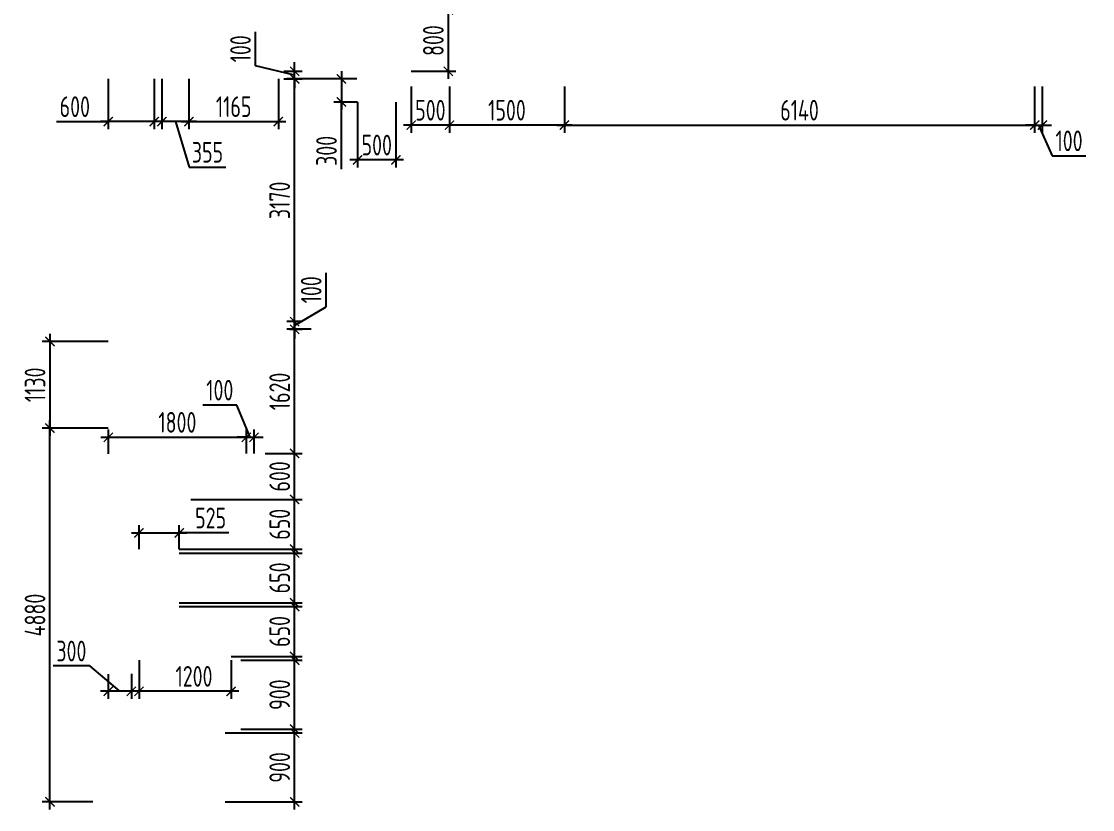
# Model space of a CAD drawing. Header units: millimetres. Extents: x -350007 to 535970, y -888 to 133718.
# Drawn here: x -60835 to -46850, y 61556 to 71847 of the extents above; entities that cross this region are included whole.
import ezdxf

# ---------------------------------------------------------------- set-up
doc = ezdxf.new("R2010")
doc.units = ezdxf.units.MM
doc.layers.add('АР_Размеры нов.', color=15, linetype='Continuous', lineweight=0)
doc.styles.add('ISOCPEUR', font='isocpeur.ttf', dxfattribs={"width": 0.7})
doc.dimstyles.new('R_100', dxfattribs={"dimtxt": 270, "dimasz": 120, "dimexe": 100, "dimexo": 0, "dimgap": 60, "dimtad": 1, "dimdec": 0, "dimrnd": 5, "dimzin": 0, "dimdsep": 46, "dimtxsty": 'ISOCPEUR', "dimblk": 'ARCHTICK', "dimcen": 0, "dimdle": 100, "dimclrd": 256, "dimclre": 256, "dimclrt": 256, "dimadec": 0, "dimazin": 0, "dimtfac": 2, "dimtdec": 0, "dimtofl": 0, "dimtmove": 1, "dimatfit": 3, "dimfxl": 1, "dimtvp": 3, "dimtolj": 1, "dimtzin": 0, "dimarcsym": 0})

# ---------------------------------------------------------------- blocks, each defined once
blk = doc.blocks.new('_ArchTick')
at = {"color": 0, "linetype": 'ByBlock', "const_width": 0.15}
blk.add_lwpolyline([(-0.5, -0.5), (0.5, 0.5)], dxfattribs=at)
blk = doc.blocks.new('*D2836')
at = {"layer": 'АР_Размеры нов.', "lineweight": -2, "ltscale": 500, "transparency": 16777216}
for p, q in [((-60463, 61556), (-60463, 66637)), ((-59901, 66537), (-60563, 66537)), ((-59901, 61656), (-60563, 61656))]:
    blk.add_line(p, q, dxfattribs=at)
at = {"layer": 'АР_Размеры нов.', "lineweight": -2, "ltscale": 500, "transparency": 16777216, "xscale": 120, "yscale": 120, "zscale": 120}
for p, rotation in [((-60463, 66537), 90), ((-60463, 61656), 270)]:
    blk.add_blockref('_ArchTick', p, dxfattribs=dict(at, rotation=rotation))
at = {"layer": 'АР_Размеры нов.', "lineweight": 13, "ltscale": 500, "transparency": 16777216, "insert": (-60658, 64096), "char_height": 270, "attachment_point": 5, "rotation": 90, "style": 'ISOCPEUR'}
blk.add_mtext('\\A1;4880', dxfattribs=at)
blk = doc.blocks.new('*D2677')
at = {"layer": 'АР_Размеры нов.', "lineweight": -2, "ltscale": 100, "transparency": 16777216}
for p, q in [((-60463, 67767), (-60463, 66437)), ((-59701, 67667), (-60563, 67667)), ((-59701, 66537), (-60563, 66537))]:
    blk.add_line(p, q, dxfattribs=at)
at = {"layer": 'АР_Размеры нов.', "lineweight": -2, "ltscale": 100, "transparency": 16777216, "xscale": 120, "yscale": 120, "zscale": 120}
for p, rotation in [((-60463, 67667), 90), ((-60463, 66537), 270)]:
    blk.add_blockref('_ArchTick', p, dxfattribs=dict(at, rotation=rotation))
at = {"layer": 'АР_Размеры нов.', "ltscale": 100, "transparency": 16777216, "insert": (-60658, 67102), "char_height": 270, "attachment_point": 5, "rotation": 90, "style": 'ISOCPEUR'}
blk.add_mtext('\\A1;1130', dxfattribs=at)
blk = doc.blocks.new('*D2680')
at = {"layer": 'АР_Размеры нов.', "lineweight": -2, "ltscale": 100, "transparency": 16777216}
for p, q in [((-58648, 71096), (-58648, 70439)), ((-57481, 71096), (-57481, 70439)), ((-58748, 70539), (-57381, 70539))]:
    blk.add_line(p, q, dxfattribs=at)
at = {"layer": 'АР_Размеры нов.', "lineweight": -2, "ltscale": 100, "transparency": 16777216, "xscale": 120, "yscale": 120, "zscale": 120, "rotation": 180}
blk.add_blockref('_ArchTick', (-58648, 70539), dxfattribs=at)
at = {"layer": 'АР_Размеры нов.', "lineweight": -2, "ltscale": 100, "transparency": 16777216, "xscale": 120, "yscale": 120, "zscale": 120}
blk.add_blockref('_ArchTick', (-57481, 70539), dxfattribs=at)
at = {"layer": 'АР_Размеры нов.', "ltscale": 100, "transparency": 16777216, "insert": (-58064, 70734), "char_height": 270, "attachment_point": 5, "style": 'ISOCPEUR'}
blk.add_mtext('\\A1;1165', dxfattribs=at)
blk = doc.blocks.new('*D2685')
at = {"layer": 'АР_Размеры нов.', "lineweight": -2, "ltscale": 100, "transparency": 16777216}
for p, q in [((-55246, 70996), (-55246, 70393)), ((-53746, 70996), (-53746, 70393)), ((-53646, 70493), (-55346, 70493))]:
    blk.add_line(p, q, dxfattribs=at)
at = {"layer": 'АР_Размеры нов.', "lineweight": -2, "ltscale": 100, "transparency": 16777216, "xscale": 120, "yscale": 120, "zscale": 120, "rotation": 180}
blk.add_blockref('_ArchTick', (-55246, 70493), dxfattribs=at)
at = {"layer": 'АР_Размеры нов.', "lineweight": -2, "ltscale": 100, "transparency": 16777216, "xscale": 120, "yscale": 120, "zscale": 120}
blk.add_blockref('_ArchTick', (-53746, 70493), dxfattribs=at)
at = {"layer": 'АР_Размеры нов.', "ltscale": 100, "transparency": 16777216, "insert": (-54496, 70688), "char_height": 270, "attachment_point": 5, "style": 'ISOCPEUR'}
blk.add_mtext('\\A1;1500', dxfattribs=at)
blk = doc.blocks.new('*D1932')
at = {"layer": 'АР_Размеры нов.', "lineweight": -2, "ltscale": 100, "transparency": 16777216}
for p, q in [((-55262, 72098), (-55262, 71096)), ((-55746, 71998), (-55162, 71998)), ((-55746, 71196), (-55162, 71196))]:
    blk.add_line(p, q, dxfattribs=at)
at = {"layer": 'АР_Размеры нов.', "lineweight": -2, "ltscale": 100, "transparency": 16777216, "xscale": 120, "yscale": 120, "zscale": 120}
for p, rotation in [((-55262, 71998), 90), ((-55262, 71196), 270)]:
    blk.add_blockref('_ArchTick', p, dxfattribs=dict(at, rotation=rotation))
at = {"layer": 'АР_Размеры нов.', "ltscale": 100, "transparency": 16777216, "insert": (-55457, 71597), "char_height": 270, "attachment_point": 5, "rotation": 90, "style": 'ISOCPEUR'}
blk.add_mtext('\\A1;800', dxfattribs=at)
blk = doc.blocks.new('*D1933')
at = {"layer": 'АР_Размеры нов.', "lineweight": -2, "ltscale": 500, "transparency": 16777216}
for p, q in [((-59701, 71096), (-59701, 70439)), ((-59101, 71096), (-59101, 70439)), ((-60378, 70539), (-59701, 70539)), ((-59001, 70539), (-59801, 70539))]:
    blk.add_line(p, q, dxfattribs=at)
at = {"layer": 'АР_Размеры нов.', "lineweight": -2, "ltscale": 500, "transparency": 16777216, "xscale": 120, "yscale": 120, "zscale": 120, "rotation": 180}
blk.add_blockref('_ArchTick', (-59701, 70539), dxfattribs=at)
at = {"layer": 'АР_Размеры нов.', "lineweight": -2, "ltscale": 500, "transparency": 16777216, "xscale": 120, "yscale": 120, "zscale": 120}
blk.add_blockref('_ArchTick', (-59101, 70539), dxfattribs=at)
at = {"layer": 'АР_Размеры нов.', "lineweight": 13, "ltscale": 500, "transparency": 16777216, "insert": (-60138, 70734), "char_height": 270, "attachment_point": 5, "style": 'ISOCPEUR'}
blk.add_mtext('\\A1;600', dxfattribs=at)
blk = doc.blocks.new('*D1934')
at = {"layer": 'АР_Размеры нов.', "lineweight": -2, "ltscale": 500, "transparency": 16777216}
for p, q in [((-57268, 67827), (-57268, 71196)), ((-56746, 71096), (-57368, 71096)), ((-57165, 67927), (-57368, 67927))]:
    blk.add_line(p, q, dxfattribs=at)
at = {"layer": 'АР_Размеры нов.', "lineweight": -2, "ltscale": 500, "transparency": 16777216, "xscale": 120, "yscale": 120, "zscale": 120}
for p, rotation in [((-57268, 71096), 90), ((-57268, 67927), 270)]:
    blk.add_blockref('_ArchTick', p, dxfattribs=dict(at, rotation=rotation))
at = {"layer": 'АР_Размеры нов.', "lineweight": 13, "ltscale": 500, "transparency": 16777216, "insert": (-57463, 69511), "char_height": 270, "attachment_point": 5, "rotation": 90, "style": 'ISOCPEUR'}
blk.add_mtext('\\A1;3170', dxfattribs=at)
blk = doc.blocks.new('*D1831')
at = {"layer": 'АР_Размеры нов.', "lineweight": -2, "ltscale": 500, "transparency": 16777216}
for p, q in [((-59001, 71096), (-59001, 70439)), ((-58648, 71096), (-58648, 70439)), ((-58548, 70539), (-59101, 70539)), ((-58824, 70539), (-58646, 69944)), ((-58646, 69944), (-58167, 69944))]:
    blk.add_line(p, q, dxfattribs=at)
at = {"layer": 'АР_Размеры нов.', "lineweight": -2, "ltscale": 500, "transparency": 16777216, "xscale": 120, "yscale": 120, "zscale": 120, "rotation": 180}
blk.add_blockref('_ArchTick', (-59001, 70539), dxfattribs=at)
at = {"layer": 'АР_Размеры нов.', "lineweight": -2, "ltscale": 500, "transparency": 16777216, "xscale": 120, "yscale": 120, "zscale": 120}
blk.add_blockref('_ArchTick', (-58648, 70539), dxfattribs=at)
at = {"layer": 'АР_Размеры нов.', "lineweight": 13, "ltscale": 500, "transparency": 16777216, "insert": (-58406, 70139), "char_height": 270, "attachment_point": 5, "style": 'ISOCPEUR'}
blk.add_mtext('\\A1;355', dxfattribs=at)
blk = doc.blocks.new('*D1832')
at = {"layer": 'АР_Размеры нов.', "lineweight": -2, "ltscale": 500, "transparency": 16777216}
for p, q in [((-56657, 71196), (-56657, 70695)), ((-56454, 71096), (-56757, 71096)), ((-56446, 70795), (-56757, 70795)), ((-56657, 69917), (-56657, 70795))]:
    blk.add_line(p, q, dxfattribs=at)
at = {"layer": 'АР_Размеры нов.', "lineweight": -2, "ltscale": 500, "transparency": 16777216, "xscale": 120, "yscale": 120, "zscale": 120}
for p, rotation in [((-56657, 71096), 90), ((-56657, 70795), 270)]:
    blk.add_blockref('_ArchTick', p, dxfattribs=dict(at, rotation=rotation))
at = {"layer": 'АР_Размеры нов.', "lineweight": 13, "ltscale": 500, "transparency": 16777216, "insert": (-56852, 70157), "char_height": 270, "attachment_point": 5, "rotation": 90, "style": 'ISOCPEUR'}
blk.add_mtext('\\A1;300', dxfattribs=at)
blk = doc.blocks.new('*D1833')
at = {"layer": 'АР_Размеры нов.', "lineweight": -2, "ltscale": 500, "transparency": 16777216}
for p, q in [((-55746, 70996), (-55746, 70393)), ((-55246, 70996), (-55246, 70393)), ((-55146, 70493), (-55846, 70493))]:
    blk.add_line(p, q, dxfattribs=at)
at = {"layer": 'АР_Размеры нов.', "lineweight": -2, "ltscale": 500, "transparency": 16777216, "xscale": 120, "yscale": 120, "zscale": 120, "rotation": 180}
blk.add_blockref('_ArchTick', (-55746, 70493), dxfattribs=at)
at = {"layer": 'АР_Размеры нов.', "lineweight": -2, "ltscale": 500, "transparency": 16777216, "xscale": 120, "yscale": 120, "zscale": 120}
blk.add_blockref('_ArchTick', (-55246, 70493), dxfattribs=at)
at = {"layer": 'АР_Размеры нов.', "lineweight": 13, "ltscale": 500, "transparency": 16777216, "insert": (-55496, 70688), "char_height": 270, "attachment_point": 5, "style": 'ISOCPEUR'}
blk.add_mtext('\\A1;500', dxfattribs=at)
blk = doc.blocks.new('*D2000')
at = {"layer": 'АР_Размеры нов.', "lineweight": -2, "ltscale": 500, "transparency": 16777216}
for p, q in [((-56857, 68122), (-56857, 68563)), ((-57268, 67877), (-56857, 68122)), ((-57268, 67927), (-57268, 68047)), ((-57165, 67927), (-57368, 67927)), ((-57268, 67927), (-57268, 67827)), ((-57051, 67827), (-57368, 67827)), ((-57268, 67827), (-57268, 67707))]:
    blk.add_line(p, q, dxfattribs=at)
at = {"layer": 'АР_Размеры нов.', "lineweight": -2, "ltscale": 500, "transparency": 16777216, "xscale": 120, "yscale": 120, "zscale": 120}
for p, rotation in [((-57268, 67927), 270), ((-57268, 67827), 90)]:
    blk.add_blockref('_ArchTick', p, dxfattribs=dict(at, rotation=rotation))
at = {"layer": 'АР_Размеры нов.', "lineweight": 13, "ltscale": 500, "transparency": 16777216, "insert": (-57052, 68343), "char_height": 270, "attachment_point": 5, "rotation": 90, "style": 'ISOCPEUR'}
blk.add_mtext('\\A1;100', dxfattribs=at)
blk = doc.blocks.new('*D2001')
at = {"layer": 'АР_Размеры нов.', "lineweight": -2, "ltscale": 500, "transparency": 16777216}
for p, q in [((-57268, 61556), (-57268, 62656)), ((-58176, 62556), (-57168, 62556)), ((-58176, 61656), (-57168, 61656))]:
    blk.add_line(p, q, dxfattribs=at)
at = {"layer": 'АР_Размеры нов.', "lineweight": -2, "ltscale": 500, "transparency": 16777216, "xscale": 120, "yscale": 120, "zscale": 120}
for p, rotation in [((-57268, 62556), 90), ((-57268, 61656), 270)]:
    blk.add_blockref('_ArchTick', p, dxfattribs=dict(at, rotation=rotation))
at = {"layer": 'АР_Размеры нов.', "lineweight": 13, "ltscale": 500, "transparency": 16777216, "insert": (-57463, 62106), "char_height": 270, "attachment_point": 5, "rotation": 90, "style": 'ISOCPEUR'}
blk.add_mtext('\\A1;900', dxfattribs=at)
blk = doc.blocks.new('*D2002')
at = {"layer": 'АР_Размеры нов.', "lineweight": -2, "ltscale": 500, "transparency": 16777216}
for p, q in [((-57972, 63506), (-57168, 63506)), ((-57268, 62506), (-57268, 63606)), ((-57972, 62606), (-57168, 62606))]:
    blk.add_line(p, q, dxfattribs=at)
at = {"layer": 'АР_Размеры нов.', "lineweight": -2, "ltscale": 500, "transparency": 16777216, "xscale": 120, "yscale": 120, "zscale": 120}
for p, rotation in [((-57268, 63506), 90), ((-57268, 62606), 270)]:
    blk.add_blockref('_ArchTick', p, dxfattribs=dict(at, rotation=rotation))
at = {"layer": 'АР_Размеры нов.', "lineweight": 13, "ltscale": 500, "transparency": 16777216, "insert": (-57463, 63056), "char_height": 270, "attachment_point": 5, "rotation": 90, "style": 'ISOCPEUR'}
blk.add_mtext('\\A1;900', dxfattribs=at)
blk = doc.blocks.new('*D2003')
at = {"layer": 'АР_Размеры нов.', "lineweight": -2, "ltscale": 500, "transparency": 16777216}
for p, q in [((-59300, 63506), (-59300, 63000)), ((-58098, 63506), (-58098, 63000)), ((-57998, 63100), (-59400, 63100))]:
    blk.add_line(p, q, dxfattribs=at)
at = {"layer": 'АР_Размеры нов.', "lineweight": -2, "ltscale": 500, "transparency": 16777216, "xscale": 120, "yscale": 120, "zscale": 120, "rotation": 180}
blk.add_blockref('_ArchTick', (-59300, 63100), dxfattribs=at)
at = {"layer": 'АР_Размеры нов.', "lineweight": -2, "ltscale": 500, "transparency": 16777216, "xscale": 120, "yscale": 120, "zscale": 120}
blk.add_blockref('_ArchTick', (-58098, 63100), dxfattribs=at)
at = {"layer": 'АР_Размеры нов.', "lineweight": 13, "ltscale": 500, "transparency": 16777216, "insert": (-58582, 63295), "char_height": 270, "attachment_point": 5, "style": 'ISOCPEUR'}
blk.add_mtext('\\A1;1200', dxfattribs=at)
blk = doc.blocks.new('*D2004')
at = {"layer": 'АР_Размеры нов.', "lineweight": -2, "ltscale": 500, "transparency": 16777216}
for p, q in [((-59944, 63431), (-60423, 63431)), ((-59550, 63100), (-59944, 63431)), ((-59701, 63325), (-59701, 63000)), ((-59400, 63328), (-59400, 63000)), ((-59300, 63100), (-59801, 63100))]:
    blk.add_line(p, q, dxfattribs=at)
at = {"layer": 'АР_Размеры нов.', "lineweight": -2, "ltscale": 500, "transparency": 16777216, "xscale": 120, "yscale": 120, "zscale": 120, "rotation": 180}
blk.add_blockref('_ArchTick', (-59701, 63100), dxfattribs=at)
at = {"layer": 'АР_Размеры нов.', "lineweight": -2, "ltscale": 500, "transparency": 16777216, "xscale": 120, "yscale": 120, "zscale": 120}
blk.add_blockref('_ArchTick', (-59400, 63100), dxfattribs=at)
at = {"layer": 'АР_Размеры нов.', "lineweight": 13, "ltscale": 500, "transparency": 16777216, "insert": (-60183, 63626), "char_height": 270, "attachment_point": 5, "style": 'ISOCPEUR'}
blk.add_mtext('\\A1;300', dxfattribs=at)
blk = doc.blocks.new('*D2005')
at = {"layer": 'АР_Размеры нов.', "lineweight": -2, "ltscale": 500, "transparency": 16777216}
for p, q in [((-57268, 65506), (-57268, 66306)), ((-57652, 66206), (-57168, 66206)), ((-58624, 65606), (-57168, 65606))]:
    blk.add_line(p, q, dxfattribs=at)
at = {"layer": 'АР_Размеры нов.', "lineweight": -2, "ltscale": 500, "transparency": 16777216, "xscale": 120, "yscale": 120, "zscale": 120}
for p, rotation in [((-57268, 66206), 90), ((-57268, 65606), 270)]:
    blk.add_blockref('_ArchTick', p, dxfattribs=dict(at, rotation=rotation))
at = {"layer": 'АР_Размеры нов.', "lineweight": 13, "ltscale": 500, "transparency": 16777216, "insert": (-57463, 65906), "char_height": 270, "attachment_point": 5, "rotation": 90, "style": 'ISOCPEUR'}
blk.add_mtext('\\A1;600', dxfattribs=at)
blk = doc.blocks.new('*D2006')
at = {"layer": 'АР_Размеры нов.', "lineweight": -2, "ltscale": 500, "transparency": 16777216}
for p, q in [((-57268, 66106), (-57268, 67927)), ((-57336, 67827), (-57168, 67827)), ((-57652, 66206), (-57168, 66206))]:
    blk.add_line(p, q, dxfattribs=at)
at = {"layer": 'АР_Размеры нов.', "lineweight": -2, "ltscale": 500, "transparency": 16777216, "xscale": 120, "yscale": 120, "zscale": 120}
for p, rotation in [((-57268, 67827), 90), ((-57268, 66206), 270)]:
    blk.add_blockref('_ArchTick', p, dxfattribs=dict(at, rotation=rotation))
at = {"layer": 'АР_Размеры нов.', "lineweight": 13, "ltscale": 500, "transparency": 16777216, "insert": (-57463, 67016), "char_height": 270, "attachment_point": 5, "rotation": 90, "style": 'ISOCPEUR'}
blk.add_mtext('\\A1;1620', dxfattribs=at)
blk = doc.blocks.new('*D2007')
at = {"layer": 'АР_Размеры нов.', "lineweight": -2, "ltscale": 500, "transparency": 16777216}
for p, q in [((-59700, 66203), (-59700, 66517)), ((-57898, 66206), (-57898, 66517)), ((-59800, 66417), (-57798, 66417))]:
    blk.add_line(p, q, dxfattribs=at)
at = {"layer": 'АР_Размеры нов.', "lineweight": -2, "ltscale": 500, "transparency": 16777216, "xscale": 120, "yscale": 120, "zscale": 120, "rotation": 180}
blk.add_blockref('_ArchTick', (-59700, 66417), dxfattribs=at)
at = {"layer": 'АР_Размеры нов.', "lineweight": -2, "ltscale": 500, "transparency": 16777216, "xscale": 120, "yscale": 120, "zscale": 120}
blk.add_blockref('_ArchTick', (-57898, 66417), dxfattribs=at)
at = {"layer": 'АР_Размеры нов.', "lineweight": 13, "ltscale": 500, "transparency": 16777216, "insert": (-58799, 66612), "char_height": 270, "attachment_point": 5, "style": 'ISOCPEUR'}
blk.add_mtext('\\A1;1800', dxfattribs=at)
blk = doc.blocks.new('*D2008')
at = {"layer": 'АР_Размеры нов.', "lineweight": -2, "ltscale": 500, "transparency": 16777216}
for p, q in [((-58024, 66837), (-58465, 66837)), ((-57848, 66417), (-58024, 66837)), ((-57898, 66206), (-57898, 66517)), ((-57798, 66206), (-57798, 66517)), ((-57898, 66417), (-58018, 66417)), ((-57898, 66417), (-57798, 66417)), ((-57798, 66417), (-57678, 66417))]:
    blk.add_line(p, q, dxfattribs=at)
at = {"layer": 'АР_Размеры нов.', "lineweight": -2, "ltscale": 500, "transparency": 16777216, "xscale": 120, "yscale": 120, "zscale": 120}
blk.add_blockref('_ArchTick', (-57898, 66417), dxfattribs=at)
at = {"layer": 'АР_Размеры нов.', "lineweight": -2, "ltscale": 500, "transparency": 16777216, "xscale": 120, "yscale": 120, "zscale": 120, "rotation": 180}
blk.add_blockref('_ArchTick', (-57798, 66417), dxfattribs=at)
at = {"layer": 'АР_Размеры нов.', "lineweight": 13, "ltscale": 500, "transparency": 16777216, "insert": (-58245, 67032), "char_height": 270, "attachment_point": 5, "style": 'ISOCPEUR'}
blk.add_mtext('\\A1;100', dxfattribs=at)
blk = doc.blocks.new('*D2024')
at = {"layer": 'АР_Размеры нов.', "lineweight": -2, "ltscale": 500, "transparency": 16777216}
for p, q in [((-58775, 64206), (-57168, 64206)), ((-57268, 63456), (-57268, 64306)), ((-58098, 63556), (-57168, 63556))]:
    blk.add_line(p, q, dxfattribs=at)
at = {"layer": 'АР_Размеры нов.', "lineweight": -2, "ltscale": 500, "transparency": 16777216, "xscale": 120, "yscale": 120, "zscale": 120}
for p, rotation in [((-57268, 64206), 90), ((-57268, 63556), 270)]:
    blk.add_blockref('_ArchTick', p, dxfattribs=dict(at, rotation=rotation))
at = {"layer": 'АР_Размеры нов.', "lineweight": 13, "ltscale": 500, "transparency": 16777216, "insert": (-57463, 63881), "char_height": 270, "attachment_point": 5, "rotation": 90, "style": 'ISOCPEUR'}
blk.add_mtext('\\A1;650', dxfattribs=at)
blk = doc.blocks.new('*D2025')
at = {"layer": 'АР_Размеры нов.', "lineweight": -2, "ltscale": 500, "transparency": 16777216}
for p, q in [((-58775, 64906), (-57168, 64906)), ((-57268, 64156), (-57268, 65006)), ((-58775, 64256), (-57168, 64256))]:
    blk.add_line(p, q, dxfattribs=at)
at = {"layer": 'АР_Размеры нов.', "lineweight": -2, "ltscale": 500, "transparency": 16777216, "xscale": 120, "yscale": 120, "zscale": 120}
for p, rotation in [((-57268, 64906), 90), ((-57268, 64256), 270)]:
    blk.add_blockref('_ArchTick', p, dxfattribs=dict(at, rotation=rotation))
at = {"layer": 'АР_Размеры нов.', "lineweight": 13, "ltscale": 500, "transparency": 16777216, "insert": (-57463, 64581), "char_height": 270, "attachment_point": 5, "rotation": 90, "style": 'ISOCPEUR'}
blk.add_mtext('\\A1;650', dxfattribs=at)
blk = doc.blocks.new('*D2026')
at = {"layer": 'АР_Размеры нов.', "lineweight": -2, "ltscale": 500, "transparency": 16777216}
for p, q in [((-57798, 65606), (-57168, 65606)), ((-57268, 64856), (-57268, 65706)), ((-58775, 64956), (-57168, 64956))]:
    blk.add_line(p, q, dxfattribs=at)
at = {"layer": 'АР_Размеры нов.', "lineweight": -2, "ltscale": 500, "transparency": 16777216, "xscale": 120, "yscale": 120, "zscale": 120}
for p, rotation in [((-57268, 65606), 90), ((-57268, 64956), 270)]:
    blk.add_blockref('_ArchTick', p, dxfattribs=dict(at, rotation=rotation))
at = {"layer": 'АР_Размеры нов.', "lineweight": 13, "ltscale": 500, "transparency": 16777216, "insert": (-57463, 65281), "char_height": 270, "attachment_point": 5, "rotation": 90, "style": 'ISOCPEUR'}
blk.add_mtext('\\A1;650', dxfattribs=at)
blk = doc.blocks.new('*D2027')
at = {"layer": 'АР_Размеры нов.', "lineweight": -2, "ltscale": 500, "transparency": 16777216}
for p, q in [((-59300, 64956), (-59300, 65268)), ((-58775, 64956), (-58775, 65268)), ((-59400, 65168), (-58675, 65168)), ((-58126, 65168), (-58775, 65168))]:
    blk.add_line(p, q, dxfattribs=at)
at = {"layer": 'АР_Размеры нов.', "lineweight": -2, "ltscale": 500, "transparency": 16777216, "xscale": 120, "yscale": 120, "zscale": 120, "rotation": 180}
blk.add_blockref('_ArchTick', (-59300, 65168), dxfattribs=at)
at = {"layer": 'АР_Размеры нов.', "lineweight": -2, "ltscale": 500, "transparency": 16777216, "xscale": 120, "yscale": 120, "zscale": 120}
blk.add_blockref('_ArchTick', (-58775, 65168), dxfattribs=at)
at = {"layer": 'АР_Размеры нов.', "lineweight": 13, "ltscale": 500, "transparency": 16777216, "insert": (-58365, 65363), "char_height": 270, "attachment_point": 5, "style": 'ISOCPEUR'}
blk.add_mtext('\\A1;525', dxfattribs=at)
blk = doc.blocks.new('*D2087')
at = {"layer": 'АР_Размеры нов.', "lineweight": -2, "ltscale": 500, "transparency": 16777216}
for p, q in [((-53746, 70996), (-53746, 70393)), ((-47606, 70996), (-47606, 70393)), ((-53846, 70493), (-47506, 70493))]:
    blk.add_line(p, q, dxfattribs=at)
at = {"layer": 'АР_Размеры нов.', "lineweight": -2, "ltscale": 500, "transparency": 16777216, "xscale": 120, "yscale": 120, "zscale": 120, "rotation": 180}
blk.add_blockref('_ArchTick', (-53746, 70493), dxfattribs=at)
at = {"layer": 'АР_Размеры нов.', "lineweight": -2, "ltscale": 500, "transparency": 16777216, "xscale": 120, "yscale": 120, "zscale": 120}
blk.add_blockref('_ArchTick', (-47606, 70493), dxfattribs=at)
at = {"layer": 'АР_Размеры нов.', "lineweight": 13, "ltscale": 500, "transparency": 16777216, "insert": (-50676, 70688), "char_height": 270, "attachment_point": 5, "style": 'ISOCPEUR'}
blk.add_mtext('\\A1;6140', dxfattribs=at)
blk = doc.blocks.new('*D2088')
at = {"layer": 'АР_Размеры нов.', "lineweight": -2, "ltscale": 500, "transparency": 16777216}
for p, q in [((-47606, 70996), (-47606, 70393)), ((-47506, 70996), (-47506, 70393)), ((-47606, 70493), (-47726, 70493)), ((-47606, 70493), (-47506, 70493)), ((-47556, 70493), (-47377, 70093)), ((-47506, 70493), (-47386, 70493)), ((-47377, 70093), (-46936, 70093))]:
    blk.add_line(p, q, dxfattribs=at)
at = {"layer": 'АР_Размеры нов.', "lineweight": -2, "ltscale": 500, "transparency": 16777216, "xscale": 120, "yscale": 120, "zscale": 120}
blk.add_blockref('_ArchTick', (-47606, 70493), dxfattribs=at)
at = {"layer": 'АР_Размеры нов.', "lineweight": -2, "ltscale": 500, "transparency": 16777216, "xscale": 120, "yscale": 120, "zscale": 120, "rotation": 180}
blk.add_blockref('_ArchTick', (-47506, 70493), dxfattribs=at)
at = {"layer": 'АР_Размеры нов.', "lineweight": 13, "ltscale": 500, "transparency": 16777216, "insert": (-47157, 70288), "char_height": 270, "attachment_point": 5, "style": 'ISOCPEUR'}
blk.add_mtext('\\A1;100', dxfattribs=at)
blk = doc.blocks.new('*D2127')
at = {"layer": 'АР_Размеры нов.', "lineweight": -2, "ltscale": 500, "transparency": 16777216}
for p, q in [((-57780, 71269), (-57780, 71710)), ((-57268, 71146), (-57780, 71269)), ((-57408, 71196), (-57168, 71196)), ((-57268, 71196), (-57268, 71316)), ((-57268, 71096), (-57268, 71196)), ((-57408, 71096), (-57168, 71096)), ((-57268, 71096), (-57268, 70976))]:
    blk.add_line(p, q, dxfattribs=at)
at = {"layer": 'АР_Размеры нов.', "lineweight": -2, "ltscale": 500, "transparency": 16777216, "xscale": 120, "yscale": 120, "zscale": 120}
for p, rotation in [((-57268, 71196), 270), ((-57268, 71096), 90)]:
    blk.add_blockref('_ArchTick', p, dxfattribs=dict(at, rotation=rotation))
at = {"layer": 'АР_Размеры нов.', "lineweight": 13, "ltscale": 500, "transparency": 16777216, "insert": (-57975, 71490), "char_height": 270, "attachment_point": 5, "rotation": 90, "style": 'ISOCPEUR'}
blk.add_mtext('\\A1;100', dxfattribs=at)
blk = doc.blocks.new('*D3301')
at = {"layer": 'АР_Размеры нов.', "lineweight": -2, "transparency": 16777216}
for p, q in [((-56446, 70795), (-56446, 69938)), ((-55946, 70795), (-55946, 69938)), ((-55846, 70038), (-56546, 70038))]:
    blk.add_line(p, q, dxfattribs=at)
at = {"layer": 'АР_Размеры нов.', "lineweight": -2, "transparency": 16777216, "xscale": 120, "yscale": 120, "zscale": 120, "rotation": 180}
blk.add_blockref('_ArchTick', (-56446, 70038), dxfattribs=at)
at = {"layer": 'АР_Размеры нов.', "lineweight": -2, "transparency": 16777216, "xscale": 120, "yscale": 120, "zscale": 120}
blk.add_blockref('_ArchTick', (-55946, 70038), dxfattribs=at)
at = {"layer": 'АР_Размеры нов.', "transparency": 16777216, "insert": (-56196, 70233), "char_height": 270, "attachment_point": 5, "style": 'ISOCPEUR'}
blk.add_mtext('\\A1;500', dxfattribs=at)

msp = doc.modelspace()

# ---------------------------------------------------------------- dimensions: what is measured, and where the dimension line sits
at = {"layer": 'АР_Размеры нов.', "ltscale": 100}
for base, p1, p2, override, picture, middle in [((-55261.9867, 71195.6825), (-55745.6975, 71998.1647), (-55745.6975, 71195.6825), {"dimpost": '\\X', "dimfxl": 2.5, "dimarcsym": 1}, '*D1932', (-55456.9867, 71596.9236)), ((-60463.2, 66536.8), (-59700.7, 67666.8), (-59700.7, 66536.8), {"dimpost": '\\X', "dimfxl": 2.5, "dimarcsym": 2}, '*D2677', (-60658.2, 67101.8))]:
    dim = msp.add_linear_dim(base=base, p1=p1, p2=p2, angle=90, dimstyle='R_100', override=override, dxfattribs=at)
    dim.commit()
    dim.dimension.update_dxf_attribs({"geometry": picture, "text_midpoint": middle})
at = {"layer": 'АР_Размеры нов.', "lineweight": 13, "ltscale": 500}
for base, p1, p2, picture, middle in [((-57267.8, 71195.7), (-57408.1, 71095.7), (-57408.1, 71195.7), '*D2127', (-57779.6, 71329)), ((-56657.2, 70795.4), (-56453.9, 71095.7), (-56445.7, 70795.4), '*D1832', (-56811.6, 70157)), ((-57267.8, 67826.8), (-57165.1, 67926.8), (-57050.7, 67826.8), '*D2000', (-56857, 68182))]:
    dim = msp.add_linear_dim(base=base, p1=p1, p2=p2, angle=90, dimstyle='R_100', override={"dimpost": '\\X'}, dxfattribs=at)
    dim.commit()
    dim.dimension.update_dxf_attribs({"geometry": picture, "text_midpoint": middle, "dimtype": 160})
for base, p1, p2, picture, middle in [((-57267.8, 71095.7), (-57165.1, 67926.8), (-56746.2, 71095.7), '*D1934', (-57462.8, 69511.2)), ((-57267.8, 67826.8), (-57652.2, 66205.7), (-57335.5, 67826.8), '*D2006', (-57462.8, 67016.3)), ((-60463.2, 66536.8), (-59900.7, 61655.7), (-59900.7, 66536.8), '*D2836', (-60658.2, 64096.2)), ((-57267.8, 66205.7), (-58624.1, 65605.7), (-57652.2, 66205.7), '*D2005', (-57462.8, 65905.7)), ((-57267.8, 65605.7), (-58774.8, 64955.7), (-57797.9, 65605.7), '*D2026', (-57462.8, 65280.7)), ((-57267.8, 64905.7), (-58774.7, 64255.6), (-58774.6, 64905.7), '*D2025', (-57462.8, 64580.6)), ((-57267.8, 64205.6), (-58098.1, 63555.7), (-58774.7, 64205.6), '*D2024', (-57462.8, 63880.7)), ((-57267.8, 63505.7), (-57972.3, 62605.7), (-57972.3, 63505.7), '*D2002', (-57462.8, 63055.7)), ((-57267.8, 62555.7), (-58176, 61655.7), (-58176.1, 62555.7), '*D2001', (-57462.8, 62105.7))]:
    dim = msp.add_linear_dim(base=base, p1=p1, p2=p2, angle=90, dimstyle='R_100', override={"dimpost": '\\X'}, dxfattribs=at)
    dim.commit()
    dim.dimension.update_dxf_attribs({"geometry": picture, "text_midpoint": middle})
for base, p1, p2, override, picture, middle in [((-59700.7, 70539.1), (-59100.8, 71095.7), (-59700.7, 71095.7), {"dimpost": '\\X'}, '*D1933', (-60138.2, 70466.8)), ((-47505.7, 70493.3), (-47605.7, 70995.7), (-47505.7, 70995.7), {"dimpost": '\\X', "dimfxl": 2.5, "dimarcsym": 2}, '*D2088', (-47317.2, 70093.3)), ((-57797.9, 66417.5), (-57897.9, 66205.7), (-57797.9, 66205.7), {"dimpost": '\\X'}, '*D2008', (-58084.1, 66837.5)), ((-58774.8, 65167.9), (-59300, 64955.8), (-58774.8, 64955.7), {"dimpost": '\\X'}, '*D2027', (-58365.5, 65162.2)), ((-59700.7, 63100.1), (-59400, 63328), (-59700.7, 63325.4), {"dimpost": '\\X'}, '*D2004', (-60003.9, 63431.1)), ((-59300, 63100.1), (-58098.1, 63505.7), (-59300, 63505.6), {"dimpost": '\\X'}, '*D2003', (-58582.2, 63100.1))]:
    dim = msp.add_linear_dim(base=base, p1=p1, p2=p2, dimstyle='R_100', override=override, dxfattribs=at)
    dim.commit()
    dim.dimension.update_dxf_attribs({"geometry": picture, "text_midpoint": middle, "dimtype": 160})
for base, p1, p2, override, picture, middle in [((-59000.8, 70539.1), (-58647.8, 71095.7), (-59000.8, 71095.7), {"dimpost": '\\X', "dimfxl": 300, "dimarcsym": 1}, '*D1831', (-58585.8, 70139.1)), ((-55745.7, 70493.3), (-55245.7, 70995.7), (-55745.7, 70995.7), {"dimpost": '\\X', "dimfxl": 2.5, "dimarcsym": 2}, '*D1833', (-55495.7, 70688.3)), ((-47605.7, 70493.3), (-53745.7, 70995.7), (-47605.7, 70995.7), {"dimpost": '\\X', "dimfxl": 2.5, "dimarcsym": 2}, '*D2087', (-50675.7, 70688.3)), ((-57897.8676, 66417.4698), (-59700.3557, 66203.4288), (-57897.8676, 66205.7168), {"dimpost": '\\X'}, '*D2007', (-58799.1116, 66612.4698))]:
    dim = msp.add_linear_dim(base=base, p1=p1, p2=p2, dimstyle='R_100', override=override, dxfattribs=at)
    dim.commit()
    dim.dimension.update_dxf_attribs({"geometry": picture, "text_midpoint": middle})
at = {"layer": 'АР_Размеры нов.', "ltscale": 100}
for base, p1, p2, override, picture, middle in [((-57480.8, 70539.1), (-58647.8, 71095.7), (-57480.8, 71095.7), {"dimpost": '\\X', "dimfxl": 300, "dimarcsym": 1}, '*D2680', (-58064.3, 70734.1)), ((-55245.7, 70493.3), (-53745.7, 70995.7), (-55245.7, 70995.7), {"dimpost": '\\X', "dimfxl": 2.5, "dimarcsym": 2}, '*D2685', (-54495.7, 70688.3))]:
    dim = msp.add_linear_dim(base=base, p1=p1, p2=p2, dimstyle='R_100', override=override, dxfattribs=at)
    dim.commit()
    dim.dimension.update_dxf_attribs({"geometry": picture, "text_midpoint": middle})
at = {"layer": 'АР_Размеры нов.'}
dim = msp.add_linear_dim(base=(-56445.7, 70038.3), p1=(-55945.7, 70795.4), p2=(-56445.7, 70795.3), dimstyle='R_100', override={"dimpost": '\\X'}, dxfattribs=at)
dim.commit()
dim.dimension.update_dxf_attribs({"geometry": '*D3301', "text_midpoint": (-56195.7, 70233.3)})

doc.saveas('drawing.dxf')
